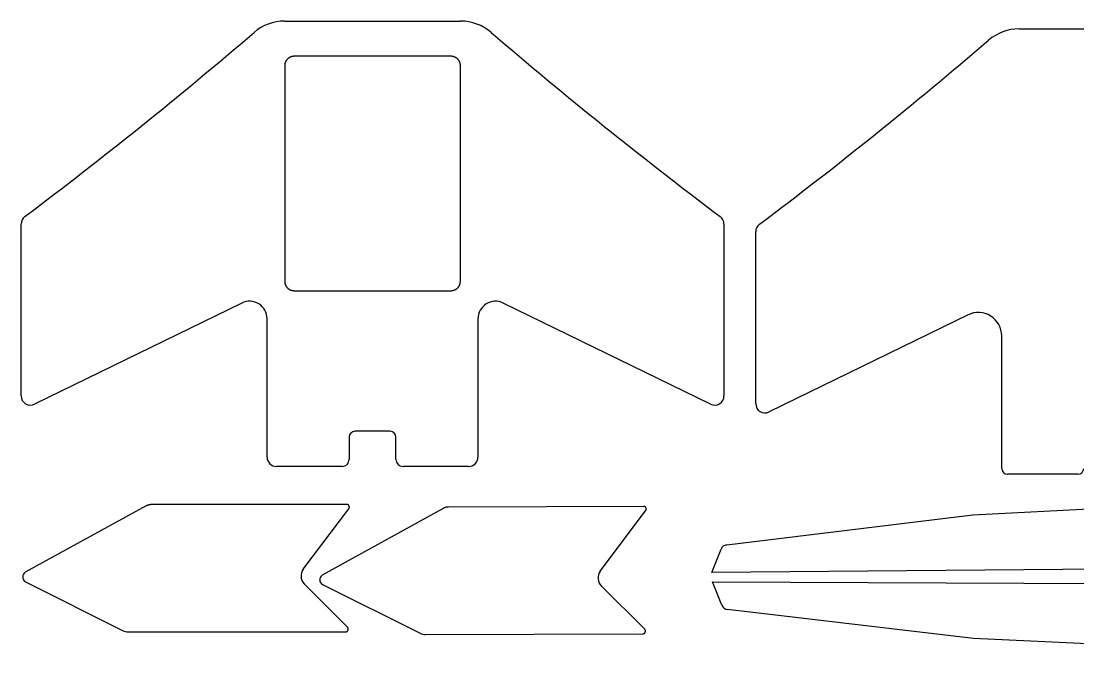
# Model space of a CAD drawing. Extents: x 2510 to 4280, y -392 to 783.
# Drawn here: x 2516 to 3418, y -392 to 152 of the extents above; entities that cross this region are included whole.
import ezdxf

# ---------------------------------------------------------------- set-up
doc = ezdxf.new("R2010")
doc.units = 0
doc.layers.add('DEFAULT', color=7, linetype='CONTINUOUS')

msp = doc.modelspace()

# ---------------------------------------------------------------- linework, layer by layer
at = {"layer": 'DEFAULT'}
for p, q in [((2741.05, 152.05), (2891.36, 152.05)), ((3368.15, 145.42), (3518.45, 145.42)), ((2741.98, 117.48), (2741.87, 117.24)), ((2742.1, 117.73), (2741.98, 117.48)), ((2742.23, 117.97), (2742.1, 117.73)), ((2742.37, 118.21), (2742.23, 117.97)), ((2742.51, 118.44), (2742.37, 118.21)), ((2742.67, 118.66), (2742.51, 118.44)), ((2742.83, 118.88), (2742.67, 118.66)), ((2743, 119.1), (2742.83, 118.88)), ((2743.17, 119.31), (2743, 119.1)), ((2743.36, 119.51), (2743.17, 119.31)), ((2743.55, 119.71), (2743.36, 119.51)), ((2743.74, 119.9), (2743.55, 119.71)), ((2743.95, 120.08), (2743.74, 119.9)), ((2744.15, 120.25), (2743.95, 120.08)), ((2744.37, 120.42), (2744.15, 120.25)), ((2744.59, 120.58), (2744.37, 120.42)), ((2744.82, 120.74), (2744.59, 120.58)), ((2745.05, 120.88), (2744.82, 120.74)), ((2745.28, 121.02), (2745.05, 120.88)), ((2745.52, 121.15), (2745.28, 121.02)), ((2745.77, 121.27), (2745.52, 121.15)), ((2746.02, 121.39), (2745.77, 121.27)), ((2746.27, 121.49), (2746.02, 121.39)), ((2746.52, 121.59), (2746.27, 121.49)), ((2746.78, 121.67), (2746.52, 121.59)), ((2747.05, 121.75), (2746.78, 121.67)), ((2747.31, 121.82), (2747.05, 121.75)), ((2747.58, 121.88), (2747.31, 121.82)), ((2747.84, 121.93), (2747.58, 121.88)), ((2748.11, 121.97), (2747.84, 121.93)), ((2748.39, 122.01), (2748.11, 121.97)), ((2748.66, 122.03), (2748.39, 122.01)), ((2748.93, 122.04), (2748.66, 122.03)), ((2749.2, 122.05), (2748.93, 122.04)), ((2883.2, 122.05), (2749.2, 122.05)), ((2883.48, 122.04), (2883.2, 122.05)), ((2883.75, 122.03), (2883.48, 122.04)), ((2884.02, 122.01), (2883.75, 122.03)), ((2884.29, 121.97), (2884.02, 122.01)), ((2884.56, 121.93), (2884.29, 121.97)), ((2884.83, 121.88), (2884.56, 121.93)), ((2885.1, 121.82), (2884.83, 121.88)), ((2885.36, 121.75), (2885.1, 121.82)), ((2885.62, 121.67), (2885.36, 121.75)), ((2885.88, 121.59), (2885.62, 121.67)), ((2886.14, 121.49), (2885.88, 121.59)), ((2886.39, 121.39), (2886.14, 121.49)), ((2886.64, 121.27), (2886.39, 121.39)), ((2886.88, 121.15), (2886.64, 121.27)), ((2887.12, 121.02), (2886.88, 121.15)), ((2887.36, 120.88), (2887.12, 121.02)), ((2887.59, 120.74), (2887.36, 120.88)), ((2887.82, 120.58), (2887.59, 120.74)), ((2888.04, 120.42), (2887.82, 120.58)), ((2888.25, 120.25), (2888.04, 120.42)), ((2888.46, 120.08), (2888.25, 120.25)), ((2888.66, 119.9), (2888.46, 120.08)), ((2888.86, 119.71), (2888.66, 119.9)), ((2889.05, 119.51), (2888.86, 119.71)), ((2889.23, 119.31), (2889.05, 119.51)), ((2889.41, 119.1), (2889.23, 119.31)), ((2889.58, 118.88), (2889.41, 119.1)), ((2889.74, 118.66), (2889.58, 118.88)), ((2889.89, 118.44), (2889.74, 118.66)), ((2890.04, 118.21), (2889.89, 118.44)), ((2890.18, 117.97), (2890.04, 118.21)), ((2890.31, 117.73), (2890.18, 117.97)), ((2890.43, 117.48), (2890.31, 117.73)), ((2890.54, 117.24), (2890.43, 117.48)), ((2741.21, 114.32), (2741.2, 114.05)), ((2741.2, 114.05), (2741.2, -69.95)), ((2741.22, 114.59), (2741.21, 114.32)), ((2741.25, 114.87), (2741.22, 114.59)), ((2741.28, 115.14), (2741.25, 114.87)), ((2741.32, 115.41), (2741.28, 115.14)), ((2741.37, 115.68), (2741.32, 115.41)), ((2741.43, 115.94), (2741.37, 115.68)), ((2741.5, 116.21), (2741.43, 115.94)), ((2741.58, 116.47), (2741.5, 116.21)), ((2741.67, 116.73), (2741.58, 116.47)), ((2741.76, 116.98), (2741.67, 116.73)), ((2741.87, 117.24), (2741.76, 116.98)), ((2890.65, 116.98), (2890.54, 117.24)), ((2890.74, 116.73), (2890.65, 116.98)), ((2890.83, 116.47), (2890.74, 116.73)), ((2890.91, 116.21), (2890.83, 116.47)), ((2890.98, 115.94), (2890.91, 116.21)), ((2891.04, 115.68), (2890.98, 115.94)), ((2891.09, 115.41), (2891.04, 115.68)), ((2891.13, 115.14), (2891.09, 115.41)), ((2891.16, 114.87), (2891.13, 115.14)), ((2891.18, 114.59), (2891.16, 114.87)), ((2891.2, 114.32), (2891.18, 114.59)), ((2891.2, 114.05), (2891.2, 114.32)), ((2891.2, -69.95), (2891.2, 114.05)), ((2516.2, -167.67), (2516.2, -21.08)), ((3116.2, -21.08), (3116.2, -167.67)), ((3143.3, -174.29), (3143.3, -27.7)), ((2741.2, -69.95), (2741.21, -70.22)), ((2741.21, -70.22), (2741.22, -70.5)), ((2741.22, -70.5), (2741.25, -70.77)), ((2741.25, -70.77), (2741.28, -71.04)), ((2741.28, -71.04), (2741.32, -71.31)), ((2741.32, -71.31), (2741.37, -71.58)), ((2741.37, -71.58), (2741.43, -71.85)), ((2741.43, -71.85), (2741.5, -72.11)), ((2741.5, -72.11), (2741.58, -72.37)), ((2890.83, -72.37), (2890.91, -72.11)), ((2890.91, -72.11), (2890.98, -71.85)), ((2890.98, -71.85), (2891.04, -71.58)), ((2891.04, -71.58), (2891.09, -71.31)), ((2891.09, -71.31), (2891.13, -71.04)), ((2891.13, -71.04), (2891.16, -70.77)), ((2891.16, -70.77), (2891.18, -70.5)), ((2891.18, -70.5), (2891.2, -70.22)), ((2891.2, -70.22), (2891.2, -69.95)), ((2741.58, -72.37), (2741.67, -72.63)), ((2741.67, -72.63), (2741.76, -72.89)), ((2741.76, -72.89), (2741.87, -73.14)), ((2741.87, -73.14), (2741.98, -73.39)), ((2741.98, -73.39), (2742.1, -73.63)), ((2742.1, -73.63), (2742.23, -73.87)), ((2742.23, -73.87), (2742.37, -74.11)), ((2742.37, -74.11), (2742.51, -74.34)), ((2742.51, -74.34), (2742.67, -74.57)), ((2742.67, -74.57), (2742.83, -74.79)), ((2742.83, -74.79), (2743, -75)), ((2743, -75), (2743.17, -75.21)), ((2743.17, -75.21), (2743.36, -75.41)), ((2743.36, -75.41), (2743.55, -75.61)), ((2743.55, -75.61), (2743.74, -75.8)), ((2743.74, -75.8), (2743.95, -75.98)), ((2743.95, -75.98), (2744.15, -76.16)), ((2744.15, -76.16), (2744.37, -76.33)), ((2744.37, -76.33), (2744.59, -76.49)), ((2744.59, -76.49), (2744.82, -76.64)), ((2744.82, -76.64), (2745.05, -76.79)), ((2745.05, -76.79), (2745.28, -76.92)), ((2745.28, -76.92), (2745.52, -77.05)), ((2745.52, -77.05), (2745.77, -77.18)), ((2745.77, -77.18), (2746.02, -77.29)), ((2746.02, -77.29), (2746.27, -77.39)), ((2746.27, -77.39), (2746.52, -77.49)), ((2746.52, -77.49), (2746.78, -77.58)), ((2746.78, -77.58), (2747.05, -77.65)), ((2747.05, -77.65), (2747.31, -77.72)), ((2747.31, -77.72), (2747.58, -77.78)), ((2747.58, -77.78), (2747.84, -77.84)), ((2747.84, -77.84), (2748.11, -77.88)), ((2748.11, -77.88), (2748.39, -77.91)), ((2748.39, -77.91), (2748.66, -77.93)), ((2748.66, -77.93), (2748.93, -77.95)), ((2748.93, -77.95), (2749.2, -77.95)), ((2749.2, -77.95), (2883.2, -77.95)), ((2883.2, -77.95), (2883.48, -77.95)), ((2883.48, -77.95), (2883.75, -77.93)), ((2883.75, -77.93), (2884.02, -77.91)), ((2884.02, -77.91), (2884.29, -77.88)), ((2884.29, -77.88), (2884.56, -77.84)), ((2884.56, -77.84), (2884.83, -77.78)), ((2884.83, -77.78), (2885.1, -77.72)), ((2885.1, -77.72), (2885.36, -77.65)), ((2885.36, -77.65), (2885.62, -77.58)), ((2885.62, -77.58), (2885.88, -77.49)), ((2885.88, -77.49), (2886.14, -77.39)), ((2886.14, -77.39), (2886.39, -77.29)), ((2886.39, -77.29), (2886.64, -77.18)), ((2886.64, -77.18), (2886.88, -77.05)), ((2886.88, -77.05), (2887.12, -76.92)), ((2887.12, -76.92), (2887.36, -76.79)), ((2887.36, -76.79), (2887.59, -76.64)), ((2887.59, -76.64), (2887.82, -76.49)), ((2887.82, -76.49), (2888.04, -76.33)), ((2888.04, -76.33), (2888.25, -76.16)), ((2888.25, -76.16), (2888.46, -75.98)), ((2888.46, -75.98), (2888.66, -75.8)), ((2888.66, -75.8), (2888.86, -75.61)), ((2888.86, -75.61), (2889.05, -75.41)), ((2889.05, -75.41), (2889.23, -75.21)), ((2889.23, -75.21), (2889.41, -75)), ((2889.41, -75), (2889.58, -74.79)), ((2889.58, -74.79), (2889.74, -74.57)), ((2889.74, -74.57), (2889.89, -74.34)), ((2889.89, -74.34), (2890.04, -74.11)), ((2890.04, -74.11), (2890.18, -73.87)), ((2890.18, -73.87), (2890.31, -73.63)), ((2890.31, -73.63), (2890.43, -73.39)), ((2890.43, -73.39), (2890.54, -73.14)), ((2890.54, -73.14), (2890.65, -72.89)), ((2890.65, -72.89), (2890.74, -72.63)), ((2890.74, -72.63), (2890.83, -72.37)), ((2704.62, -88.49), (2527.71, -174.86)), ((3104.69, -174.86), (2927.78, -88.49)), ((3324.53, -98.62), (3154.81, -181.48)), ((2726.2, -219.95), (2726.2, -101.97)), ((2906.2, -101.97), (2906.2, -219.95)), ((3353.3, -229.58), (3353.3, -116.6)), ((2831.2, -197.95), (2801.2, -197.95)), ((2796.2, -202.95), (2796.2, -221.95)), ((2836.2, -221.95), (2836.2, -202.95)), ((2790.2, -227.95), (2734.2, -227.95)), ((2898.2, -227.95), (2842.2, -227.95)), ((3418.3, -234.58), (3358.3, -234.58)), ((3328.56, -269.14), (3697.14, -250.2)), ((2623.32, -261.53), (2623.04, -261.68)), ((2623.6, -261.39), (2623.32, -261.53)), ((2623.89, -261.26), (2623.6, -261.39)), ((2624.19, -261.14), (2623.89, -261.26)), ((2624.49, -261.03), (2624.19, -261.14)), ((2624.79, -260.93), (2624.49, -261.03)), ((2625.09, -260.84), (2624.79, -260.93)), ((2625.4, -260.76), (2625.09, -260.84)), ((2625.71, -260.69), (2625.4, -260.76)), ((2626.02, -260.63), (2625.71, -260.69)), ((2626.34, -260.58), (2626.02, -260.63)), ((2626.65, -260.54), (2626.34, -260.58)), ((2626.97, -260.51), (2626.65, -260.54)), ((2627.29, -260.5), (2626.97, -260.51)), ((2627.61, -260.49), (2627.29, -260.5)), ((2794.45, -260.4), (2627.61, -260.49)), ((2794.48, -260.4), (2794.45, -260.4)), ((2794.51, -260.4), (2794.48, -260.4)), ((2794.55, -260.4), (2794.51, -260.4)), ((2794.58, -260.4), (2794.55, -260.4)), ((2794.61, -260.4), (2794.58, -260.4)), ((2794.65, -260.41), (2794.61, -260.4)), ((2794.68, -260.41), (2794.65, -260.41)), ((2794.71, -260.42), (2794.68, -260.41)), ((2794.75, -260.42), (2794.71, -260.42)), ((2794.78, -260.43), (2794.75, -260.42)), ((2794.81, -260.44), (2794.78, -260.43)), ((2794.85, -260.44), (2794.81, -260.44)), ((2794.88, -260.45), (2794.85, -260.44)), ((2794.91, -260.46), (2794.88, -260.45)), ((2794.95, -260.47), (2794.91, -260.46)), ((2794.98, -260.48), (2794.95, -260.47)), ((2795.01, -260.49), (2794.98, -260.48)), ((2795.05, -260.51), (2795.01, -260.49)), ((2795.08, -260.52), (2795.05, -260.51)), ((2795.11, -260.53), (2795.08, -260.52)), ((2795.15, -260.55), (2795.11, -260.53)), ((2795.18, -260.56), (2795.15, -260.55)), ((2795.21, -260.58), (2795.18, -260.56)), ((2795.24, -260.59), (2795.21, -260.58)), ((2795.28, -260.61), (2795.24, -260.59)), ((2795.31, -260.63), (2795.28, -260.61)), ((2795.34, -260.65), (2795.31, -260.63)), ((2795.37, -260.67), (2795.34, -260.65)), ((2795.4, -260.69), (2795.37, -260.67)), ((2795.43, -260.71), (2795.4, -260.69)), ((2795.46, -260.73), (2795.43, -260.71)), ((2795.49, -260.75), (2795.46, -260.73)), ((2795.52, -260.77), (2795.49, -260.75)), ((2795.55, -260.8), (2795.52, -260.77)), ((2795.58, -260.82), (2795.55, -260.8)), ((2795.61, -260.84), (2795.58, -260.82)), ((2795.64, -260.87), (2795.61, -260.84)), ((2795.67, -260.89), (2795.64, -260.87)), ((2795.69, -260.92), (2795.67, -260.89)), ((2795.72, -260.95), (2795.69, -260.92)), ((2795.75, -260.97), (2795.72, -260.95)), ((2795.77, -261), (2795.75, -260.97)), ((2795.8, -261.03), (2795.77, -261)), ((2795.82, -261.06), (2795.8, -261.03)), ((2795.85, -261.09), (2795.82, -261.06)), ((2795.87, -261.11), (2795.85, -261.09)), ((2795.89, -261.14), (2795.87, -261.11)), ((2795.92, -261.17), (2795.89, -261.14)), ((2795.96, -261.24), (2795.92, -261.17)), ((2796, -261.3), (2795.96, -261.24)), ((2796.04, -261.36), (2796, -261.3)), ((2796.08, -261.43), (2796.04, -261.36)), ((2796.12, -261.5), (2796.08, -261.43)), ((2796.15, -261.56), (2796.12, -261.5)), ((2796.18, -261.63), (2796.15, -261.56)), ((2623.04, -261.68), (2519.72, -318.25)), ((2757.02, -315.6), (2795.91, -264.08)), ((2876.44, -263.83), (2773.29, -320.71)), ((2795.91, -264.08), (2795.95, -264.02)), ((2795.95, -264.02), (2795.99, -263.96)), ((2795.99, -263.96), (2796.03, -263.9)), ((2796.03, -263.9), (2796.07, -263.84)), ((2796.07, -263.84), (2796.1, -263.77)), ((2796.1, -263.77), (2796.14, -263.7)), ((2796.14, -263.7), (2796.17, -263.63)), ((2796.17, -263.63), (2796.2, -263.56)), ((2796.21, -261.7), (2796.18, -261.63)), ((2796.2, -263.56), (2796.23, -263.49)), ((2796.23, -261.77), (2796.21, -261.7)), ((2796.26, -261.84), (2796.23, -261.77)), ((2796.23, -263.49), (2796.26, -263.41)), ((2796.28, -261.91), (2796.26, -261.84)), ((2796.26, -263.41), (2796.28, -263.34)), ((2796.3, -261.99), (2796.28, -261.91)), ((2796.28, -263.34), (2796.3, -263.26)), ((2796.32, -262.06), (2796.3, -261.99)), ((2796.3, -263.26), (2796.32, -263.18)), ((2796.34, -262.14), (2796.32, -262.06)), ((2796.32, -263.18), (2796.34, -263.1)), ((2796.35, -262.21), (2796.34, -262.14)), ((2796.34, -263.1), (2796.35, -263.02)), ((2796.36, -262.29), (2796.35, -262.21)), ((2796.35, -263.02), (2796.36, -262.94)), ((2796.37, -262.37), (2796.36, -262.29)), ((2796.36, -262.94), (2796.37, -262.86)), ((2796.38, -262.45), (2796.37, -262.37)), ((2796.37, -262.86), (2796.38, -262.78)), ((2796.38, -262.53), (2796.38, -262.45)), ((2796.38, -262.62), (2796.38, -262.53)), ((2796.38, -262.7), (2796.38, -262.62)), ((2796.38, -262.78), (2796.38, -262.7)), ((2876.72, -263.68), (2876.44, -263.83)), ((2877.01, -263.54), (2876.72, -263.68)), ((2877.3, -263.41), (2877.01, -263.54)), ((2877.59, -263.29), (2877.3, -263.41)), ((2877.89, -263.18), (2877.59, -263.29)), ((2878.19, -263.08), (2877.89, -263.18)), ((2878.49, -262.99), (2878.19, -263.08)), ((2878.8, -262.9), (2878.49, -262.99)), ((2879.11, -262.83), (2878.8, -262.9)), ((2879.42, -262.77), (2879.11, -262.83)), ((2879.74, -262.72), (2879.42, -262.77)), ((2880.05, -262.68), (2879.74, -262.72)), ((2880.37, -262.66), (2880.05, -262.68)), ((2880.69, -262.64), (2880.37, -262.66)), ((2881.01, -262.63), (2880.69, -262.64)), ((3047.85, -262.05), (2881.01, -262.63)), ((3010.58, -317.36), (3049.32, -265.73)), ((3047.88, -262.05), (3047.85, -262.05)), ((3047.91, -262.05), (3047.88, -262.05)), ((3047.94, -262.05), (3047.91, -262.05)), ((3047.98, -262.05), (3047.94, -262.05)), ((3048.01, -262.05), (3047.98, -262.05)), ((3048.04, -262.06), (3048.01, -262.05)), ((3048.08, -262.06), (3048.04, -262.06)), ((3048.11, -262.07), (3048.08, -262.06)), ((3048.15, -262.07), (3048.11, -262.07)), ((3048.18, -262.08), (3048.15, -262.07)), ((3048.21, -262.09), (3048.18, -262.08)), ((3048.25, -262.09), (3048.21, -262.09)), ((3048.28, -262.1), (3048.25, -262.09)), ((3048.31, -262.11), (3048.28, -262.1)), ((3048.35, -262.12), (3048.31, -262.11)), ((3048.38, -262.13), (3048.35, -262.12)), ((3048.41, -262.14), (3048.38, -262.13)), ((3048.45, -262.16), (3048.41, -262.14)), ((3048.48, -262.17), (3048.45, -262.16)), ((3048.51, -262.18), (3048.48, -262.17)), ((3048.55, -262.2), (3048.51, -262.18)), ((3048.58, -262.21), (3048.55, -262.2)), ((3048.61, -262.23), (3048.58, -262.21)), ((3048.64, -262.24), (3048.61, -262.23)), ((3048.68, -262.26), (3048.64, -262.24)), ((3048.71, -262.28), (3048.68, -262.26)), ((3048.74, -262.3), (3048.71, -262.28)), ((3048.77, -262.31), (3048.74, -262.3)), ((3048.8, -262.33), (3048.77, -262.31)), ((3048.83, -262.35), (3048.8, -262.33)), ((3048.86, -262.38), (3048.83, -262.35)), ((3048.89, -262.4), (3048.86, -262.38)), ((3048.92, -262.42), (3048.89, -262.4)), ((3048.95, -262.44), (3048.92, -262.42)), ((3048.98, -262.47), (3048.95, -262.44)), ((3049.01, -262.49), (3048.98, -262.47)), ((3049.04, -262.52), (3049.01, -262.49)), ((3049.07, -262.54), (3049.04, -262.52)), ((3049.09, -262.57), (3049.07, -262.54)), ((3049.12, -262.59), (3049.09, -262.57)), ((3049.15, -262.62), (3049.12, -262.59)), ((3049.17, -262.65), (3049.15, -262.62)), ((3049.2, -262.68), (3049.17, -262.65)), ((3049.22, -262.7), (3049.2, -262.68)), ((3049.25, -262.73), (3049.22, -262.7)), ((3049.27, -262.76), (3049.25, -262.73)), ((3049.3, -262.79), (3049.27, -262.76)), ((3049.32, -262.82), (3049.3, -262.79)), ((3049.36, -262.88), (3049.32, -262.82)), ((3049.32, -265.73), (3049.36, -265.67)), ((3049.41, -262.95), (3049.36, -262.88)), ((3049.36, -265.67), (3049.4, -265.61)), ((3049.4, -265.61), (3049.44, -265.55)), ((3049.45, -263.01), (3049.41, -262.95)), ((3049.44, -265.55), (3049.48, -265.48)), ((3049.48, -263.07), (3049.45, -263.01)), ((3049.52, -263.14), (3049.48, -263.07)), ((3049.48, -265.48), (3049.51, -265.42)), ((3049.51, -265.42), (3049.55, -265.35)), ((3049.55, -263.21), (3049.52, -263.14)), ((3049.58, -263.28), (3049.55, -263.21)), ((3049.55, -265.35), (3049.58, -265.28)), ((3049.61, -263.34), (3049.58, -263.28)), ((3049.58, -265.28), (3049.61, -265.21)), ((3049.64, -263.41), (3049.61, -263.34)), ((3049.61, -265.21), (3049.64, -265.13)), ((3049.66, -263.48), (3049.64, -263.41)), ((3049.64, -265.13), (3049.66, -265.06)), ((3049.68, -263.56), (3049.66, -263.48)), ((3049.66, -265.06), (3049.69, -264.98)), ((3049.71, -263.63), (3049.68, -263.56)), ((3049.69, -264.98), (3049.71, -264.9)), ((3049.72, -263.71), (3049.71, -263.63)), ((3049.71, -264.9), (3049.73, -264.83)), ((3049.74, -263.78), (3049.72, -263.71)), ((3049.73, -264.83), (3049.74, -264.75)), ((3049.75, -263.86), (3049.74, -263.78)), ((3049.74, -264.75), (3049.76, -264.67)), ((3049.77, -263.94), (3049.75, -263.86)), ((3049.76, -264.67), (3049.77, -264.59)), ((3049.78, -264.02), (3049.77, -263.94)), ((3049.77, -264.59), (3049.78, -264.5)), ((3049.78, -264.1), (3049.78, -264.02)), ((3049.79, -264.18), (3049.78, -264.1)), ((3049.78, -264.42), (3049.79, -264.34)), ((3049.78, -264.5), (3049.78, -264.42)), ((3049.79, -264.26), (3049.79, -264.18)), ((3049.79, -264.34), (3049.79, -264.26)), ((3118.55, -294.92), (3328.56, -269.14)), ((3105.73, -318.55), (3113.71, -298.64)), ((3711.3, -313.35), (3105.73, -318.55)), ((2519.84, -326.35), (2603.2, -368.11)), ((2794.79, -365.12), (2757.79, -328.16)), ((2773.43, -328.81), (2856.91, -370.32)), ((3048.5, -366.77), (3011.39, -329.92)), ((3114.36, -346.41), (3106.28, -326.53)), ((3106.28, -326.53), (3711.87, -328.94)), ((3329.34, -374.91), (3119.21, -350.11)), ((2607.45, -369.12), (2793.52, -369.02)), ((2793.52, -369.02), (2793.56, -369.02)), ((2793.56, -369.02), (2793.59, -369.02)), ((2793.59, -369.02), (2793.63, -369.02)), ((2793.63, -369.02), (2793.66, -369.02)), ((2793.66, -369.02), (2793.7, -369.01)), ((2793.7, -369.01), (2793.73, -369.01)), ((2793.73, -369.01), (2793.77, -369)), ((2793.77, -369), (2793.8, -369)), ((2793.8, -369), (2793.84, -368.99)), ((2793.84, -368.99), (2793.88, -368.98)), ((2793.88, -368.98), (2793.91, -368.98)), ((2793.91, -368.98), (2793.95, -368.97)), ((2793.95, -368.97), (2793.98, -368.96)), ((2793.98, -368.96), (2794.02, -368.95)), ((2794.02, -368.95), (2794.05, -368.94)), ((2794.05, -368.94), (2794.09, -368.92)), ((2794.09, -368.92), (2794.12, -368.91)), ((2794.12, -368.91), (2794.16, -368.9)), ((2794.16, -368.9), (2794.19, -368.88)), ((2794.19, -368.88), (2794.23, -368.87)), ((2794.23, -368.87), (2794.26, -368.85)), ((2794.26, -368.85), (2794.3, -368.84)), ((2794.3, -368.84), (2794.33, -368.82)), ((2794.33, -368.82), (2794.37, -368.8)), ((2794.37, -368.8), (2794.4, -368.78)), ((2794.4, -368.78), (2794.43, -368.76)), ((2794.43, -368.76), (2794.47, -368.74)), ((2794.47, -368.74), (2794.5, -368.72)), ((2794.5, -368.72), (2794.53, -368.7)), ((2794.53, -368.7), (2794.56, -368.67)), ((2794.56, -368.67), (2794.6, -368.65)), ((2794.6, -368.65), (2794.63, -368.62)), ((2794.63, -368.62), (2794.66, -368.6)), ((2794.66, -368.6), (2794.69, -368.57)), ((2794.69, -368.57), (2794.72, -368.55)), ((2794.72, -368.55), (2794.75, -368.52)), ((2794.75, -368.52), (2794.78, -368.49)), ((2794.78, -368.49), (2794.8, -368.46)), ((2794.82, -365.14), (2794.79, -365.12)), ((2794.8, -368.46), (2794.83, -368.43)), ((2794.84, -365.17), (2794.82, -365.14)), ((2794.83, -368.43), (2794.86, -368.4)), ((2794.87, -365.2), (2794.84, -365.17)), ((2794.86, -368.4), (2794.89, -368.37)), ((2794.89, -365.23), (2794.87, -365.2)), ((2794.92, -365.25), (2794.89, -365.23)), ((2794.89, -368.37), (2794.91, -368.34)), ((2794.91, -368.34), (2794.94, -368.31)), ((2794.94, -365.28), (2794.92, -365.25)), ((2794.97, -365.31), (2794.94, -365.28)), ((2794.94, -368.31), (2794.96, -368.28)), ((2794.96, -368.28), (2794.99, -368.25)), ((2794.99, -365.35), (2794.97, -365.31)), ((2795.01, -365.38), (2794.99, -365.35)), ((2794.99, -368.25), (2795.01, -368.22)), ((2795.04, -365.41), (2795.01, -365.38)), ((2795.01, -368.22), (2795.04, -368.18)), ((2795.06, -365.44), (2795.04, -365.41)), ((2795.04, -368.18), (2795.06, -368.15)), ((2795.08, -365.48), (2795.06, -365.44)), ((2795.06, -368.15), (2795.08, -368.12)), ((2795.1, -365.51), (2795.08, -365.48)), ((2795.08, -368.12), (2795.1, -368.08)), ((2795.12, -365.54), (2795.1, -365.51)), ((2795.1, -368.08), (2795.12, -368.05)), ((2795.14, -365.58), (2795.12, -365.54)), ((2795.12, -368.05), (2795.14, -368.01)), ((2795.16, -365.61), (2795.14, -365.58)), ((2795.14, -368.01), (2795.16, -367.98)), ((2795.18, -365.65), (2795.16, -365.61)), ((2795.16, -367.98), (2795.18, -367.94)), ((2795.2, -365.69), (2795.18, -365.65)), ((2795.18, -367.94), (2795.22, -367.87)), ((2795.22, -365.73), (2795.2, -365.69)), ((2795.24, -365.76), (2795.22, -365.73)), ((2795.22, -367.87), (2795.25, -367.8)), ((2795.25, -365.8), (2795.24, -365.76)), ((2795.27, -365.84), (2795.25, -365.8)), ((2795.25, -367.8), (2795.28, -367.72)), ((2795.29, -365.88), (2795.27, -365.84)), ((2795.28, -367.72), (2795.31, -367.65)), ((2795.3, -365.92), (2795.29, -365.88)), ((2795.32, -365.96), (2795.3, -365.92)), ((2795.31, -367.65), (2795.34, -367.57)), ((2795.33, -366), (2795.32, -365.96)), ((2795.35, -366.08), (2795.33, -366)), ((2795.34, -367.57), (2795.36, -367.5)), ((2795.38, -366.16), (2795.35, -366.08)), ((2795.36, -367.5), (2795.38, -367.42)), ((2795.4, -366.25), (2795.38, -366.16)), ((2795.38, -367.42), (2795.4, -367.34)), ((2795.41, -366.33), (2795.4, -366.25)), ((2795.4, -367.34), (2795.41, -367.26)), ((2795.43, -366.42), (2795.41, -366.33)), ((2795.41, -367.26), (2795.43, -367.18)), ((2795.44, -366.5), (2795.43, -366.42)), ((2795.43, -367.18), (2795.44, -367.1)), ((2795.45, -366.59), (2795.44, -366.5)), ((2795.44, -367.1), (2795.45, -367.02)), ((2795.45, -366.68), (2795.45, -366.59)), ((2795.46, -366.76), (2795.45, -366.68)), ((2795.45, -366.93), (2795.46, -366.85)), ((2795.45, -367.02), (2795.45, -366.93)), ((2795.46, -366.85), (2795.46, -366.76)), ((3048.52, -366.79), (3048.5, -366.77)), ((3048.55, -366.82), (3048.52, -366.79)), ((3048.58, -366.85), (3048.55, -366.82)), ((3048.6, -366.87), (3048.58, -366.85)), ((3048.63, -366.9), (3048.6, -366.87)), ((3048.65, -366.93), (3048.63, -366.9)), ((3048.67, -366.96), (3048.65, -366.93)), ((3048.7, -366.99), (3048.67, -366.96)), ((3048.72, -367.03), (3048.7, -366.99)), ((3048.74, -367.06), (3048.72, -367.03)), ((3048.73, -369.86), (3048.75, -369.83)), ((3048.77, -367.09), (3048.74, -367.06)), ((3048.75, -369.83), (3048.78, -369.8)), ((3048.79, -367.12), (3048.77, -367.09)), ((3048.78, -369.8), (3048.8, -369.76)), ((3048.81, -367.16), (3048.79, -367.12)), ((3048.8, -369.76), (3048.82, -369.73)), ((3048.83, -367.19), (3048.81, -367.16)), ((3048.82, -369.73), (3048.84, -369.69)), ((3048.85, -367.23), (3048.83, -367.19)), ((3048.84, -369.69), (3048.86, -369.66)), ((3048.87, -367.26), (3048.85, -367.23)), ((3048.86, -369.66), (3048.88, -369.62)), ((3048.89, -367.3), (3048.87, -367.26)), ((3048.88, -369.62), (3048.9, -369.59)), ((3048.91, -367.34), (3048.89, -367.3)), ((3048.9, -369.59), (3048.93, -369.52)), ((3048.93, -367.37), (3048.91, -367.34)), ((3048.95, -367.41), (3048.93, -367.37)), ((3048.93, -369.52), (3048.97, -369.44)), ((3048.96, -367.45), (3048.95, -367.41)), ((3048.98, -367.49), (3048.96, -367.45)), ((3048.97, -369.44), (3049, -369.37)), ((3049, -367.53), (3048.98, -367.49)), ((3049.01, -367.57), (3049, -367.53)), ((3049, -369.37), (3049.03, -369.3)), ((3049.03, -367.61), (3049.01, -367.57)), ((3049.04, -367.65), (3049.03, -367.61)), ((3049.03, -369.3), (3049.05, -369.22)), ((3049.07, -367.73), (3049.04, -367.65)), ((3049.05, -369.22), (3049.07, -369.15)), ((3049.09, -367.81), (3049.07, -367.73)), ((3049.07, -369.15), (3049.09, -369.07)), ((3049.11, -367.89), (3049.09, -367.81)), ((3049.09, -369.07), (3049.11, -368.99)), ((3049.13, -367.98), (3049.11, -367.89)), ((3049.11, -368.99), (3049.13, -368.91)), ((3049.14, -368.06), (3049.13, -367.98)), ((3049.13, -368.91), (3049.14, -368.83)), ((3049.15, -368.15), (3049.14, -368.06)), ((3049.14, -368.83), (3049.15, -368.75)), ((3049.16, -368.24), (3049.15, -368.15)), ((3049.15, -368.75), (3049.16, -368.66)), ((3049.17, -368.32), (3049.16, -368.24)), ((3049.16, -368.66), (3049.17, -368.58)), ((3049.17, -368.41), (3049.17, -368.32)), ((3049.17, -368.49), (3049.17, -368.41)), ((3049.17, -368.58), (3049.17, -368.49)), ((2861.17, -371.33), (3047.24, -370.67)), ((3047.24, -370.67), (3047.28, -370.67)), ((3047.28, -370.67), (3047.31, -370.67)), ((3047.31, -370.67), (3047.35, -370.67)), ((3047.35, -370.67), (3047.38, -370.67)), ((3047.38, -370.67), (3047.42, -370.67)), ((3047.42, -370.67), (3047.45, -370.66)), ((3047.45, -370.66), (3047.49, -370.66)), ((3047.49, -370.66), (3047.52, -370.65)), ((3047.52, -370.65), (3047.56, -370.64)), ((3047.56, -370.64), (3047.59, -370.64)), ((3047.59, -370.64), (3047.63, -370.63)), ((3047.63, -370.63), (3047.67, -370.62)), ((3047.67, -370.62), (3047.7, -370.61)), ((3047.7, -370.61), (3047.74, -370.6)), ((3047.74, -370.6), (3047.77, -370.59)), ((3047.77, -370.59), (3047.81, -370.58)), ((3047.81, -370.58), (3047.84, -370.56)), ((3047.84, -370.56), (3047.88, -370.55)), ((3047.88, -370.55), (3047.91, -370.53)), ((3047.91, -370.53), (3047.95, -370.52)), ((3047.95, -370.52), (3047.98, -370.5)), ((3047.98, -370.5), (3048.02, -370.49)), ((3048.02, -370.49), (3048.05, -370.47)), ((3048.05, -370.47), (3048.08, -370.45)), ((3048.08, -370.45), (3048.12, -370.43)), ((3048.12, -370.43), (3048.15, -370.41)), ((3048.15, -370.41), (3048.18, -370.39)), ((3048.18, -370.39), (3048.22, -370.37)), ((3048.22, -370.37), (3048.25, -370.35)), ((3048.25, -370.35), (3048.28, -370.32)), ((3048.28, -370.32), (3048.31, -370.3)), ((3048.31, -370.3), (3048.34, -370.27)), ((3048.34, -370.27), (3048.38, -370.25)), ((3048.38, -370.25), (3048.41, -370.22)), ((3048.41, -370.22), (3048.44, -370.2)), ((3048.44, -370.2), (3048.47, -370.17)), ((3048.47, -370.17), (3048.49, -370.14)), ((3048.49, -370.14), (3048.52, -370.11)), ((3048.52, -370.11), (3048.55, -370.08)), ((3048.55, -370.08), (3048.58, -370.05)), ((3048.58, -370.05), (3048.6, -370.02)), ((3048.6, -370.02), (3048.63, -369.99)), ((3048.63, -369.99), (3048.66, -369.96)), ((3048.66, -369.96), (3048.68, -369.93)), ((3048.68, -369.93), (3048.71, -369.9)), ((3048.71, -369.9), (3048.73, -369.86)), ((3698, -392.15), (3329.34, -374.91))]:
    msp.add_line(p, q, dxfattribs=at)
for centre, radius, start, end in [((2741.05, 112.05), 40, 90, 130.61772), ((2891.36, 112.05), 40, 49.38228, 90), ((3368.15, 105.42), 40, 90, 130.61772), ((185.25, 3092.08), 3885.9, 306.91792, 310.61772), ((5447.15, 3092.08), 3885.9, 229.38228, 233.08208), ((812.35, 3085.46), 3885.9, 306.91792, 310.61772), ((2524.2, -21.08), 8, 126.91792, 180), ((3108.2, -21.08), 8, 360, 53.08208), ((3151.3, -27.7), 8, 126.91792, 180), ((2711.2, -101.97), 15, 0, 116.02202), ((2921.2, -101.97), 15, 63.97798, 180), ((3333.3, -116.6), 20, 0, 116.02202), ((2524.2, -167.67), 8, 180, 296.02202), ((3108.2, -167.67), 8, 243.97798, 360), ((3151.3, -174.29), 8, 180, 296.02202), ((2801.2, -202.95), 5, 90, 180), ((2831.2, -202.95), 5, 0, 90), ((2734.2, -219.95), 8, 180, 270), ((2790.2, -221.95), 6, 270, 0), ((2842.2, -221.95), 6, 180, 270), ((2898.2, -219.95), 8, 270, 360), ((3358.3, -229.58), 5, 180, 270), ((3418.3, -229.58), 5, 270, 360), ((3119.28, -300.87), 6, 96.9972, 158.15239), ((2764.98, -321.41), 9.86, 143.85978, 223.16064), ((2522.27, -322.27), 4.75, 122.4095, 239.27861), ((2775.85, -324.72), 4.75, 122.57811, 239.44722), ((3018.56, -323.15), 9.86, 144.02839, 223.32926), ((3119.91, -344.15), 6, 202.11254, 263.26773), ((2607.47, -359.66), 9.47, 243.1861, 269.89926), ((2861.16, -361.86), 9.47, 243.35471, 270.06787)]:
    msp.add_arc(centre, radius, start, end, dxfattribs=at)

doc.saveas('drawing.dxf')
